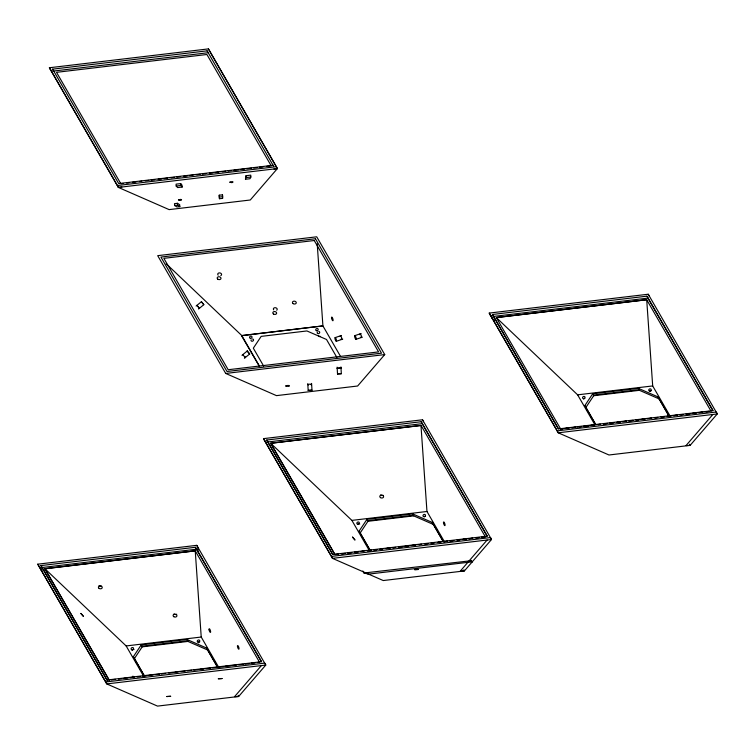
<?xml version="1.0" encoding="UTF-8"?>
<svg xmlns="http://www.w3.org/2000/svg" width="755" height="755" viewBox="0 0 755 755"><rect width="100%" height="100%" fill="white"/><g stroke="black" fill="none" stroke-linecap="round" stroke-linejoin="round"><path stroke-width="1.13" d="M222.489 194.837L222.583 198.386L219.46 198.725L219.337 197.074L222.602 196.715L222.489 194.837L219.224 195.186L219.46 198.725M222.583 198.386L222.602 196.715M201.368 301.717L203.812 304.699L201.415 301.698L196.13 306.02M341.336 373.716L337.523 373.914L341.336 373.716L340.92 366.93M242.836 354.614L245.243 357.606L245.045 356.709M308.163 390.373L312.004 390.184L308.172 390.42L307.757 383.625M311.985 390.231L311.589 383.417M246.064 175.707L245.46 179.284L250.009 178.718L250.858 177.019L250.745 175.141L246.064 175.707L245.46 179.284M249.678 353.972L247.196 351.037L249.678 353.972L244.393 358.304M144.715 676.574L133.361 656.69L141.223 644.902L186.966 639.476L206.559 648.016L217.487 666.948M134.362 658.634L142.214 646.846L187.957 641.42L207.549 649.961L206.559 648.016M370.45 551.018L359.097 531.142L366.958 519.346L412.692 513.919L432.285 522.46L443.223 541.392M360.097 533.087L367.949 521.29L413.693 515.863L433.285 524.404L432.285 522.46M595.61 424.47L584.832 405.586L592.694 393.789L638.428 388.372L658.02 396.904L669.534 416.836M585.833 407.53L593.685 395.733L639.428 390.316L659.021 398.848L658.02 396.904M208.408 48.896L277.396 168.573L250.282 199.999L169.129 209.616L118.375 187.429L49.386 67.752L208.408 48.896L277.396 168.573L273.923 169.007M384.739 354.586L357.625 386.013L276.472 395.629L225.717 373.442L157.701 255.662L316.723 236.806L384.739 354.586L225.717 373.442M261.381 665.58L234.56 696.667L238.665 696.478L265.779 665.061L264.788 663.116L105.766 681.973L37.75 564.183L196.772 545.327L265.779 665.061L106.757 683.917L37.75 564.183M487.117 540.023L460.295 571.11L464.4 570.922L491.514 539.504L490.523 537.56L331.502 556.416L263.486 438.636L422.507 419.78L491.514 539.504L332.493 558.36L263.486 438.636M712.852 414.467L686.031 445.554L690.136 445.375L717.25 413.948L716.259 412.003L557.237 430.86L489.221 313.08L648.243 294.224L717.25 413.948L558.228 432.804L489.221 313.08M198.565 309.012L203.803 304.699M241.987 355.312L247.262 350.99M242.855 354.595L243.487 354.869M340.552 368.374L340.967 367.987L340.42 368.412M311.173 384.852C312.966 383.71 306.473 384.087 308.37 385.031M335.088 337.636L341.439 335.494M336.315 341.288A1.935 0.538 71.4 0 0 335.909 338.485A1.935 0.538 71.4 0 0 334.965 338.58A1.935 0.538 71.4 0 0 336.315 341.288L342.723 339.127M354.803 335.654L361.145 333.512M355.992 339.316A1.925 0.538 71.4 0 0 355.614 336.541A1.925 0.538 71.4 0 0 354.652 336.588A1.925 0.538 71.4 0 0 355.992 339.316L362.4 337.164M180.728 183.597L176.075 184.154L176.189 186.041L177.642 187.58L182.153 187.032L182.03 185.154L180.728 183.597L180.841 185.475L182.153 187.032M176.189 186.041L180.841 185.475M246.177 177.585L250.858 177.019M207.115 50.84L208.087 52.737L53.586 71.055L52.623 69.158L207.115 50.84L273.574 166.157M273.197 165.269L118.695 183.588L52.623 69.158M123.169 183.446L120.838 183.72L56.521 72.329L206.908 54.492L271.234 165.892M126.67 183.031L129.001 182.757M132.502 182.342L135.994 181.927M139.496 181.511L141.827 181.238M145.319 180.822L148.82 180.407M151.151 180.124L154.652 179.709M158.144 179.294L161.645 178.878M163.977 178.605L167.478 178.189M170.97 177.774L174.471 177.359M176.802 177.085L180.294 176.67M183.795 176.255L187.297 175.839M189.628 175.566L193.12 175.151M196.621 174.735L200.113 174.32M202.453 174.046L205.945 173.631M209.446 173.216L212.938 172.801M215.269 172.527L218.771 172.112M222.272 171.696L225.764 171.281M228.095 171.007L231.596 170.592M233.927 170.309L238.589 169.762M240.921 169.479L244.422 169.063M246.753 168.79L251.415 168.242M253.746 167.959L257.247 167.544M259.578 167.27L263.07 166.855M266.572 166.44L270.064 166.024M49.386 67.752L117.403 185.532L276.424 166.676M117.403 185.532L118.375 187.429L277.396 168.573M166.194 263.731L241.76 335.531L322.913 325.905L340.562 356.464M492.449 314.486L646.95 296.168L713.022 410.597L558.53 428.916L492.449 314.486L558.351 428.831M493.449 316.43L647.941 298.112L712.852 410.512M711.087 411.267L646.705 299.744L496.309 317.581L577.622 394.837L652.688 385.937L670.251 416.335M593.373 395.139L639.117 389.712M266.713 440.042L421.214 421.724L487.286 536.154L332.795 554.472L266.713 440.042L332.615 554.387M267.714 441.986L422.205 423.668L487.117 536.069M338.146 554.208L335.012 554.576L270.762 443.317L420.979 425.499L426.962 511.484L444.516 541.892M562.72 428.727L560.635 428.972L563.032 428.821M564.816 428.472L568.987 427.981M571.082 427.736L575.253 427.236M577.348 426.99L581.52 426.49M583.606 426.245L588.834 425.631M589.872 425.499L594.053 425.008M598.234 424.508L600.319 424.263M603.453 423.895L607.633 423.395M609.719 423.149L613.9 422.658M617.033 422.281L620.166 421.913M622.252 421.668L626.433 421.167M628.519 420.922L632.699 420.422M635.833 420.054L638.966 419.686M641.052 419.431L645.232 418.94M647.318 418.695L651.499 418.195M654.632 417.826L657.765 417.449M660.899 417.081L664.032 416.713M667.165 416.335L671.337 415.845M673.432 415.599L677.603 415.099M679.698 414.854L682.831 414.486M685.965 414.108L690.136 413.617M692.231 413.363L696.403 412.872M698.498 412.626L701.631 412.249M704.764 411.881L708.936 411.39M566.524 428.406L568.855 428.132M572.356 427.717L575.857 427.302M579.349 426.886L581.68 426.613M585.182 426.197L588.673 425.782M591.014 425.499L594.506 425.084M598.007 424.669L600.338 424.395M603.83 423.98L607.331 423.564M610.833 423.149L613.164 422.875M616.656 422.46L620.157 422.045M623.649 421.63L625.98 421.356M629.481 420.941L632.983 420.526M636.474 420.11L638.805 419.837M642.307 419.421L644.638 419.148M649.3 418.591L651.631 418.317M655.132 417.902L657.463 417.619M662.126 417.071L664.457 416.798M667.958 416.382L670.289 416.099M673.781 415.684L677.282 415.269M680.784 414.854L683.115 414.58M686.606 414.165L690.108 413.749M693.6 413.334L695.931 413.06M699.432 412.645L702.933 412.23M706.425 411.815L708.756 411.541M270.762 443.317L351.887 520.393L426.962 511.484M367.638 520.686L413.381 515.269M40.978 565.589L195.479 547.271L261.551 661.701L107.059 680.028L40.978 565.589L107.465 680.953M41.978 567.534L196.47 549.215L261.381 661.625M44.904 568.817L195.234 550.857L44.838 568.685L109.23 680.208M341.269 553.83L344.403 553.462M347.536 553.094L351.707 552.594M354.831 552.226L357.964 551.858M361.088 551.48L363.183 551.235M367.355 550.744L371.526 550.244M373.612 549.999L376.736 549.631M379.869 549.253L381.954 549.008M386.126 548.517L390.297 548.017M392.392 547.771L395.516 547.403M398.649 547.026L402.821 546.535M404.906 546.29L409.078 545.79M411.164 545.544L415.335 545.053M419.506 544.553L421.592 544.308M427.858 543.562L424.725 543.94L428.227 543.591M430.982 543.194L434.116 542.826M438.287 542.326L440.373 542.081M443.506 541.712L447.677 541.212M449.763 540.967L452.896 540.599M457.068 540.099L460.191 539.731M462.277 539.485L466.448 538.995M468.544 538.74L472.715 538.249M475.839 537.881L478.972 537.503M482.096 537.135L485.229 536.767M336.126 554.51L338.457 554.236M341.958 553.821L345.46 553.406M348.952 552.99L351.283 552.717M354.784 552.301L358.276 551.886M361.777 551.471L364.108 551.197M367.609 550.782L371.101 550.367M374.603 549.951L376.934 549.678M380.435 549.262L382.766 548.979M386.258 548.564L389.759 548.158M393.251 547.743L395.582 547.46M399.084 547.045L402.585 546.629M406.077 546.214L408.408 545.941M411.909 545.525L415.401 545.11M418.902 544.695L421.233 544.421M431.728 543.175L434.059 542.902M437.56 542.486L441.052 542.071M444.553 541.656L446.884 541.382M450.376 540.967L453.878 540.552M457.379 540.136L459.71 539.863M463.202 539.447L466.703 539.032M469.034 538.749L472.536 538.343M476.027 537.928L479.529 537.513M481.86 537.23L485.352 536.814L421.035 425.424L270.639 443.26L334.965 554.651M362.825 570.988L363.995 573.007L368.553 574.121L472.252 561.824L471.148 560.342M109.164 680.076L44.838 568.685L126.151 645.94L201.226 637.041L218.78 667.448M141.902 646.242L187.646 640.825M111.249 679.83L115.43 679.34M118.554 679.104L121.697 678.594M123.782 678.349L127.963 677.848M130.049 677.603L134.23 677.112M137.212 676.886L140.704 676.471M142.582 676.121L146.763 675.621M148.848 675.376L153.029 674.876M156.162 674.508L159.362 674.262M161.381 673.885L165.562 673.394M168.695 673.026L172.876 672.526M174.962 672.28L178.095 671.903M181.228 671.535L185.003 671.223M187.495 670.789L191.666 670.298M193.761 670.053L197.933 669.553M200.028 669.308L203.661 669.005M206.294 668.562L210.654 668.175M212.561 667.816L216.732 667.326M218.827 667.08L223.48 666.656M225.094 666.335L230.473 665.825M231.36 665.589L236.306 665.136M238.665 664.721L243.299 664.306M244.931 663.985L249.131 663.617M251.198 663.239L254.954 662.928M257.464 662.494L259.616 662.371L195.234 550.857L201.226 637.041M177.501 203.293L174.499 203.642L174.613 205.52L176.953 206.955L179.822 206.625L179.699 204.747L177.501 203.293L177.623 205.171L179.822 206.625M174.613 205.52L177.623 205.171M118.375 187.429L121.876 187.032M363.995 573.007L470.006 560.842L472.252 561.824M490.212 315.024L491.911 316.638M492.1 318.28L494.327 320.394M50.358 69.649L52.057 71.263M264.476 440.58L266.185 442.194M266.364 443.836L267.761 445.167M38.741 566.127L41.289 568.553M40.628 569.393L42.11 570.799M134.022 676.886L132.861 676.187L133.493 677.594M367.459 572.639L368.553 574.121M259.295 366.175L241.515 335.701L322.913 325.905L317.213 243.837M658.709 398.244L669.374 416.788M584.832 405.586L595.884 424.867M577.622 394.837L594.685 424.376M560.701 429.095L496.309 317.581L646.705 299.744L652.688 385.937M336.862 357.426L326.509 339.486L306.917 330.954L261.173 336.381L253.321 348.168L263.674 366.109M432.974 523.8L443.336 541.741M359.097 531.142L370.611 551.065M351.887 520.393L369.45 550.791M241.76 335.531L259.409 366.09M207.238 649.357L217.6 667.297M133.361 656.69L144.413 675.97M126.151 645.94L143.714 676.348M648.243 294.224L649.234 296.168M646.95 296.168L647.941 298.112M638.428 388.372L639.428 390.316M592.694 393.789L593.685 395.733M557.237 430.86L558.228 432.804L608.983 454.991L690.136 445.375L689.636 444.242M422.507 419.78L423.498 421.724M421.214 421.724L422.205 423.668M412.692 513.919L413.693 515.863M366.958 519.346L367.949 521.29M331.502 556.416L332.493 558.36L383.247 580.548L464.4 570.922L463.91 569.798M196.772 545.327L197.763 547.271L198.093 551.962M195.479 547.271L196.47 549.215M186.966 639.476L187.957 641.42M141.223 644.902L142.214 646.846M105.766 681.973L106.757 683.917L157.512 706.104L238.665 696.478L238.174 695.355M219.224 195.186L219.346 196.847M337.107 367.156L337.523 373.933M318.77 331.436A1.293 1.066 -27.1 0 1 319.601 332.823A1.293 1.066 -27.1 0 1 317.798 333.578A1.293 1.066 -27.1 0 1 317.496 331.974M252.51 339.014A1.293 1.066 -27.1 0 1 253.482 340.279A1.293 1.066 -27.1 0 1 251.811 341.222A1.293 1.066 -27.1 0 1 251.179 339.759M218.167 275.15A1.925 1.434 8.6 0 1 218.459 273.14A1.925 1.434 8.6 0 1 221.149 273.536A1.925 1.434 8.6 0 1 220.847 275.547M359.946 334.814A1.925 0.538 71.4 0 1 360.541 334.144A1.925 0.538 71.4 0 1 361.503 336.777A1.925 0.538 71.4 0 1 360.786 337.107M320.498 336.381A1.293 1.066 -27.1 0 1 318.695 335.579M340.222 336.305A1.935 0.538 71.4 0 1 341.024 336.371A1.935 0.538 71.4 0 1 341.817 338.91A1.935 0.538 71.4 0 1 341.1 339.08M273.716 309.861A1.925 1.434 8.6 0 1 274.093 307.946A1.925 1.434 8.6 0 1 276.689 308.267A1.925 1.434 8.6 0 1 276.689 310.22M583.766 399.017A1.293 1.066 -27.1 0 1 584.776 398.395M649.904 391.468A1.293 1.066 -27.1 0 1 651.159 390.788M198.291 642.901A1.293 1.066 -27.1 0 1 199.688 641.901M132.125 650.451A1.293 1.066 -27.1 0 1 134.031 649.593M101.595 586.144A1.925 1.434 8.6 0 1 99.103 585.493M176.708 614.202A1.925 1.434 8.6 0 1 173.999 613.966M358.191 524.376A1.293 1.066 -27.1 0 1 359.757 524.036M424.395 516.76A1.293 1.066 -27.1 0 1 425.424 516.345M383.087 495.308A1.925 1.434 8.6 0 1 380.68 494.912M80.908 613.485L83.409 616.354L80.917 613.428M196.951 305.398L199.443 308.285L196.951 305.388M337.183 368.251L340.949 367.968L337.183 368.251M352.547 537.145L355.02 540.07L352.566 537.107M222.036 678.537L218.223 678.783L222.036 678.519M170.639 696.289L166.808 696.535L170.639 696.289M418.43 569.449L414.599 569.657L418.43 569.468M285.767 385.994C291.581 387.287 289.892 384.21 285.777 385.975M229.879 182.172C233.559 183.852 234.512 180.36 229.879 182.172M178.473 199.905C182.021 201.623 183.22 198.121 178.473 199.905M315.43 238.75L160.928 257.068L227.01 371.498L381.502 353.18L315.43 238.75M314.25 240.515L163.863 258.342L228.18 369.733L378.576 351.905L314.25 240.515M331.549 318.025A1.935 0.538 71.4 0 0 332.898 320.733A1.935 0.538 71.4 0 0 332.493 317.93A1.935 0.538 71.4 0 0 331.549 318.025M293.148 303.633A1.925 1.434 8.6 0 0 296.243 302.953A1.925 1.434 8.6 0 0 293.667 301.207A1.925 1.434 8.6 0 0 293.148 303.633M217.836 279.19A1.925 1.434 8.6 0 0 220.96 278.567A1.925 1.434 8.6 0 0 218.44 276.783A1.925 1.434 8.6 0 0 217.836 279.19M250.632 338.334A1.293 1.066 -27.1 0 0 251.943 336.626A1.293 1.066 -27.1 0 0 249.792 336.683A1.293 1.066 -27.1 0 0 250.632 338.334M316.751 330.756A1.293 1.066 -27.1 0 0 318.129 329.086A1.293 1.066 -27.1 0 0 315.996 329.067A1.293 1.066 -27.1 0 0 316.751 330.756M273.499 314.023A1.925 1.434 8.6 0 0 276.604 313.344A1.925 1.434 8.6 0 0 274.027 311.598A1.925 1.434 8.6 0 0 273.499 314.023M583.643 398.668A1.293 1.066 -27.1 0 0 584.955 396.96A1.293 1.066 -27.1 0 0 582.813 397.017A1.293 1.066 -27.1 0 0 583.643 398.668M649.762 391.081A1.293 1.066 -27.1 0 0 651.14 389.42A1.293 1.066 -27.1 0 0 649.007 389.391A1.293 1.066 -27.1 0 0 649.762 391.081M99.075 588.381A1.925 1.434 8.6 0 0 102.199 587.758A1.925 1.434 8.6 0 0 99.679 585.974A1.925 1.434 8.6 0 0 99.075 588.381M173.801 616.665A1.925 1.434 8.6 0 0 176.897 615.986A1.925 1.434 8.6 0 0 174.329 614.24A1.925 1.434 8.6 0 0 173.801 616.665M209.078 629.783A1.935 0.538 71.4 0 0 210.447 632.388A1.935 0.538 71.4 0 0 209.965 629.5A1.935 0.538 71.4 0 0 209.078 629.783M237.476 646.525A1.925 0.538 71.4 0 0 238.825 649.187A1.925 0.538 71.4 0 0 238.391 646.346A1.925 0.538 71.4 0 0 237.476 646.525M198.291 642.194A1.293 1.066 -27.1 0 0 199.669 640.533A1.293 1.066 -27.1 0 0 197.536 640.504A1.293 1.066 -27.1 0 0 198.291 642.194M132.172 649.772A1.293 1.066 -27.1 0 0 133.484 648.073A1.293 1.066 -27.1 0 0 131.342 648.12A1.293 1.066 -27.1 0 0 132.172 649.772M357.908 524.215A1.293 1.066 -27.1 0 0 359.22 522.517A1.293 1.066 -27.1 0 0 357.077 522.573A1.293 1.066 -27.1 0 0 357.908 524.215M424.027 516.637A1.293 1.066 -27.1 0 0 425.405 514.976A1.293 1.066 -27.1 0 0 423.272 514.948A1.293 1.066 -27.1 0 0 424.027 516.637M380.482 497.62A1.925 1.434 8.6 0 0 383.578 496.932A1.925 1.434 8.6 0 0 381.011 495.195A1.925 1.434 8.6 0 0 380.482 497.62M443.525 522.998A1.935 0.538 71.4 0 0 444.893 525.603A1.935 0.538 71.4 0 0 444.412 522.715A1.935 0.538 71.4 0 0 443.525 522.998"/></g></svg>
